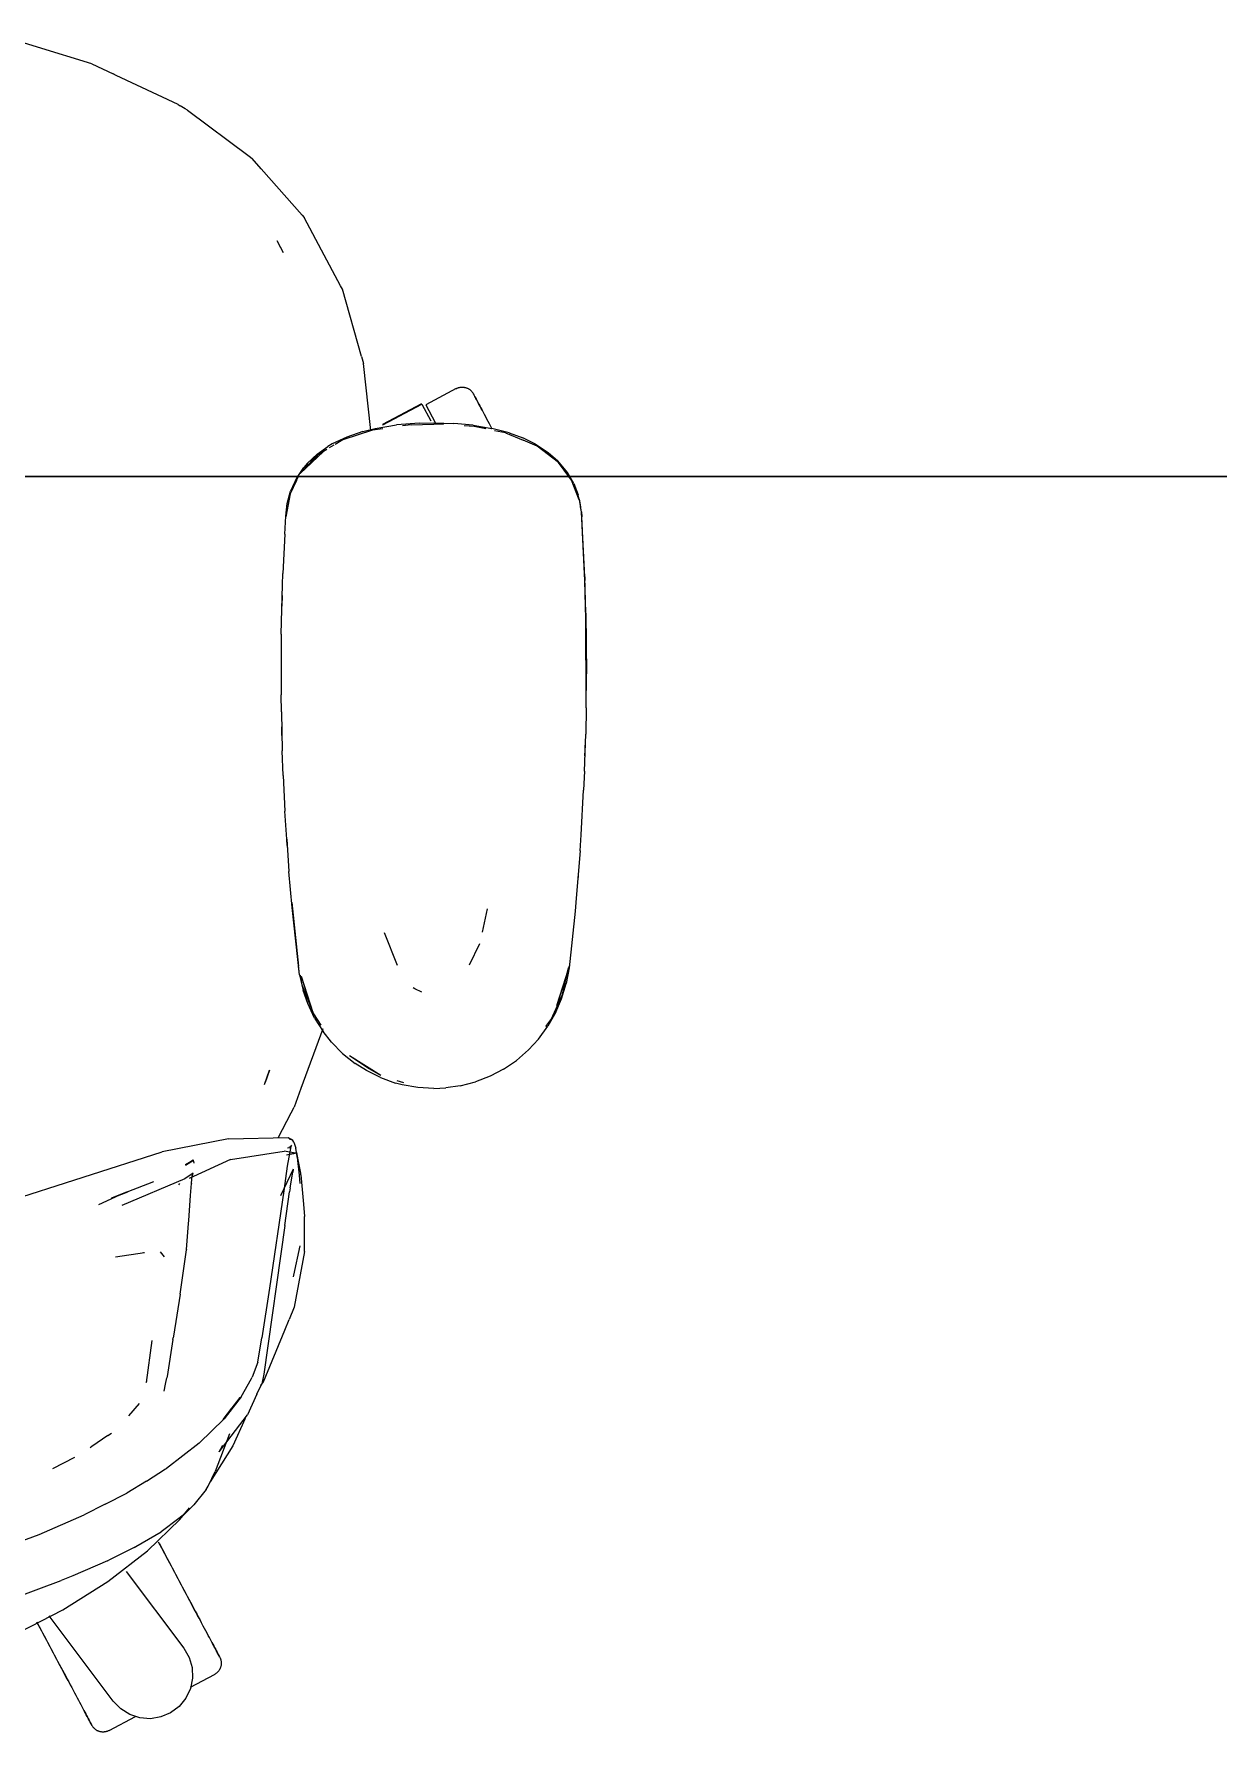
# Model space of a CAD drawing. Header units: millimetres. Extents: x 155927 to 317870, y -36033 to 97293.
# Drawn here: x 170109 to 170485, y 16384 to 16924 of the extents above; entities that cross this region are included whole.
import ezdxf

# ---------------------------------------------------------------- set-up
doc = ezdxf.new("R2010")
doc.units = ezdxf.units.MM
doc.header["$MEASUREMENT"] = 0
doc.layers.add('G-IMPT', color=8, linetype='CONTINUOUS', lineweight=9)
doc.layers.add('I-FURN', color=8, linetype='CONTINUOUS', lineweight=9)

msp = doc.modelspace()

# ---------------------------------------------------------------- linework, layer by layer
at = {"layer": 'G-IMPT'}
for p, q in [((170110.5, 16919.35), (170096.89, 16923.54)), ((170127.77, 16914.02), (170110.5, 16919.35)), ((170127.77, 16914.02), (170134.54, 16910.83)), ((170135.45, 16910.4), (170134.54, 16910.83)), ((170155.09, 16901.14), (170135.45, 16910.4)), ((170155.09, 16901.14), (170155.8, 16900.71)), ((170157.38, 16899.77), (170155.8, 16900.71)), ((170158.15, 16899.31), (170157.38, 16899.77)), ((170158.15, 16899.31), (170177.65, 16884.74)), ((170177.65, 16884.74), (170178.62, 16884.02)), ((170181.49, 16880.76), (170178.62, 16884.02)), ((170181.49, 16880.76), (170194.5, 16865.97)), ((170194.5, 16865.97), (170195.09, 16865.31)), ((170200.67, 16854.87), (170195.09, 16865.31)), ((170186.48, 16858), (170188.44, 16854.11)), ((170186.48, 16858), (170187.66, 16855.71)), ((170187.66, 16855.71), (170188.44, 16854.11)), ((170206.69, 16843.63), (170200.67, 16854.87)), ((170207.28, 16842.52), (170206.69, 16843.63)), ((170213.29, 16821.17), (170207.28, 16842.52)), ((170213.29, 16821.17), (170213.92, 16818.91)), ((170216.34, 16797.64), (170213.92, 16818.91)), ((170216.84, 16797.76), (170207.45, 16794.73)), ((170213.76, 16797.33), (170208.67, 16795.59)), ((170213.76, 16797.33), (170217.68, 16798.31)), ((170220.14, 16798.22), (170216.84, 16797.76)), ((170217.68, 16798.31), (170224.45, 16799.42)), ((170231.76, 16800), (170224.45, 16799.42)), ((170229.1, 16799.48), (170226.32, 16799.09)), ((170229.1, 16799.48), (170236.27, 16799.71)), ((170231.76, 16800), (170236.27, 16800.09)), ((170236.27, 16800.09), (170242.61, 16799.91)), ((170239.38, 16799.52), (170236.27, 16799.71)), ((170248.76, 16799.34), (170242.61, 16799.91)), ((170249.09, 16798.93), (170245.89, 16799.12)), ((170248.76, 16799.34), (170254.69, 16798.34)), ((170252.84, 16798.16), (170249.09, 16798.93)), ((170260.17, 16796.91), (170254.69, 16798.34)), ((170259.06, 16796.89), (170255.59, 16797.6)), ((170199.21, 16790.13), (170202.66, 16792.58)), ((170204.03, 16793.38), (170202.66, 16792.58)), ((170204.53, 16792.98), (170203.09, 16792.12)), ((170208.67, 16795.59), (170204.03, 16793.38)), ((170207.45, 16794.73), (170205, 16793.26)), ((170259.06, 16796.89), (170264.68, 16794.56)), ((170260.17, 16796.91), (170264.5, 16795.33)), ((170268.58, 16793.34), (170264.5, 16795.33)), ((170269.07, 16792.72), (170264.68, 16794.56)), ((170268.58, 16793.34), (170272.63, 16790.69)), ((170275.86, 16787.5), (170269.07, 16792.72)), ((170201.24, 16790.96), (170193.85, 16784.05)), ((170199.15, 16789.76), (170193.85, 16784.05)), ((170193.85, 16784.05), (170196.08, 16786.47)), ((170196.16, 16787.27), (170195.02, 16785.94)), ((170199.61, 16789.54), (170196.08, 16786.47)), ((170196.16, 16787.27), (170199.21, 16790.13)), ((170202.3, 16791.65), (170199.15, 16789.76)), ((170201.24, 16790.96), (170199.77, 16789.68)), ((170272.63, 16790.69), (170275.66, 16788.02)), ((170278.74, 16784.28), (170275.66, 16788.02)), ((170279.13, 16783.09), (170275.86, 16787.5)), ((170192.74, 16781.82), (170190.64, 16777.56)), ((170192.82, 16782.72), (170190.84, 16778.4)), ((170192.74, 16781.82), (170193.37, 16783.09)), ((170193.07, 16783.09), (170195.02, 16785.94)), ((170279.42, 16783.09), (170278.74, 16784.28)), ((170280.03, 16781.88), (170279.13, 16783.09)), ((170280.7, 16780.85), (170279.42, 16783.09)), ((170282.44, 16775.68), (170280.03, 16781.88)), ((170190.64, 16777.56), (170189.27, 16770.21)), ((170189.77, 16774.45), (170190.84, 16778.4)), ((170280.7, 16780.85), (170282.09, 16777.21)), ((170282.46, 16775.86), (170282.09, 16777.21)), ((170282.44, 16775.68), (170283.02, 16771.83)), ((170282.46, 16775.86), (170282.9, 16773.47)), ((170188.99, 16764.77), (170189.27, 16770.44)), ((170189.27, 16770.44), (170189.77, 16774.45)), ((170283.16, 16771.82), (170282.9, 16773.47)), ((170284.2, 16751.24), (170283.16, 16771.82)), ((170284.24, 16750.03), (170283.16, 16771.82)), ((170283.16, 16771.82), (170283.27, 16770.21)), ((170284.24, 16750.03), (170283.27, 16770.21)), ((170188.99, 16764.77), (170188.37, 16752.21)), ((170188.25, 16748.67), (170188.37, 16752.21)), ((170284.71, 16729.85), (170284.2, 16751.24)), ((170284.55, 16739.68), (170284.2, 16751.24)), ((170284.2, 16751.24), (170284.24, 16750.03)), ((170284.71, 16729.85), (170284.24, 16750.03)), ((170187.87, 16733), (170188.25, 16748.67)), ((170188.19, 16745.27), (170188.04, 16741.94)), ((170188.04, 16739.72), (170188.04, 16741.94)), ((170284.66, 16709.66), (170284.55, 16739.68)), ((170284.71, 16729.85), (170284.55, 16739.68)), ((170284.55, 16739.68), (170284.75, 16720.46)), ((170187.87, 16733), (170187.82, 16728.49)), ((170284.69, 16731.88), (170284.62, 16733.79)), ((170187.82, 16728.49), (170187.82, 16713.77)), ((170284.66, 16729.36), (170284.69, 16731.88)), ((170284.66, 16709.66), (170284.71, 16729.85)), ((170284.66, 16709.66), (170284.75, 16720.46)), ((170187.9, 16708.3), (170187.82, 16713.77)), ((170187.9, 16708.3), (170188.19, 16696)), ((170284.66, 16709.66), (170284.5, 16701.24)), ((170188.03, 16701.52), (170188.03, 16703.6)), ((170188.11, 16699.87), (170188.03, 16701.52)), ((170284.11, 16689.49), (170284.5, 16701.24)), ((170188.49, 16688.12), (170188.19, 16696)), ((170284.25, 16694.37), (170284.36, 16696.31)), ((170284.36, 16696.31), (170284.37, 16697.8)), ((170284.11, 16689.49), (170283.85, 16683.46)), ((170188.49, 16688.12), (170189.02, 16676.81)), ((170283.04, 16669.32), (170283.85, 16683.46)), ((170189.58, 16667.94), (170189.02, 16676.81)), ((170189.58, 16667.94), (170190.31, 16657.65)), ((170282.72, 16664.23), (170283.04, 16669.32)), ((170189.72, 16665.9), (170189.63, 16667.8)), ((170189.72, 16665.9), (170189.85, 16664.48)), ((170282.72, 16664.23), (170281.47, 16649.18)), ((170191.3, 16646.25), (170190.31, 16657.65)), ((170282.07, 16656.05), (170281.9, 16654.38)), ((170193.65, 16624.82), (170191.2, 16647.77)), ((170191.2, 16647.77), (170193.32, 16627.64)), ((170281.47, 16649.18), (170281.13, 16645.05)), ((170193.65, 16624.82), (170191.3, 16646.25)), ((170253.25, 16645.84), (170251.68, 16638.4)), ((170281.13, 16645.05), (170279.22, 16627.12)), ((170220.55, 16638.34), (170224.69, 16627.91)), ((170247.65, 16628.01), (170250.91, 16634.79)), ((170193.65, 16624.82), (170193.32, 16627.64)), ((170193.65, 16624.82), (170194.81, 16619.86)), ((170193.87, 16624.74), (170194.44, 16621.69)), ((170279.22, 16627.64), (170275.39, 16615.17)), ((170277.18, 16618.67), (170279.09, 16627.07)), ((170279.22, 16627.64), (170278.3, 16624.32)), ((170279.22, 16627.12), (170278.32, 16622.08)), ((170198.05, 16612.47), (170194.24, 16624.32)), ((170197.15, 16615.17), (170194.24, 16624.32)), ((170194.44, 16621.69), (170198.05, 16612.47)), ((170196.26, 16615.72), (170194.81, 16619.86)), ((170230.22, 16620.39), (170229.77, 16620.68)), ((170232.44, 16619.37), (170230.22, 16620.39)), ((170275.39, 16615.17), (170278.3, 16624.32)), ((170276.86, 16617.21), (170278.32, 16622.08)), ((170198.45, 16611.14), (170196.26, 16615.72)), ((170198.05, 16612.47), (170197.15, 16615.17)), ((170277.18, 16618.67), (170273.44, 16610.6)), ((170275.05, 16612.98), (170276.86, 16617.21)), ((170198.05, 16612.47), (170200.47, 16608.89)), ((170198.45, 16611.14), (170201.17, 16606.82)), ((170271.84, 16608.49), (170273.44, 16610.6)), ((170275.05, 16612.98), (170272.53, 16608.54)), ((170201.06, 16607.71), (170194.11, 16588.77)), ((170203.8, 16603.51), (170201.17, 16606.82)), ((170207.35, 16599.9), (170203.8, 16603.51)), ((170269.54, 16604.45), (170266.37, 16601.01)), ((170269.54, 16604.45), (170272.53, 16608.54)), ((170207.35, 16599.9), (170211.32, 16596.72)), ((170219.48, 16592.86), (170209.53, 16599.18)), ((170215.8, 16595.02), (170209.53, 16599.18)), ((170262.54, 16597.69), (170266.37, 16601.01)), ((170182.52, 16590.08), (170184.15, 16594.54)), ((170184.15, 16594.54), (170182.77, 16590.66)), ((170214.87, 16594.45), (170211.32, 16596.72)), ((170219.38, 16592.21), (170214.87, 16594.45)), ((170219.48, 16592.86), (170215.8, 16595.02)), ((170254.21, 16592.67), (170249.5, 16590.84)), ((170258.37, 16594.86), (170254.21, 16592.67)), ((170258.37, 16594.86), (170262.54, 16597.69)), ((170182.52, 16590.08), (170182.77, 16590.66)), ((170194.11, 16588.77), (170191.92, 16582.8)), ((170219.38, 16592.21), (170224.15, 16590.5)), ((170226.28, 16589.93), (170224.15, 16590.5)), ((170224.59, 16591.3), (170226.62, 16590.68)), ((170231.23, 16589.05), (170226.28, 16589.93)), ((170236.27, 16588.76), (170231.23, 16589.05)), ((170236.27, 16588.76), (170240.12, 16588.93)), ((170244.63, 16589.58), (170240.12, 16588.93)), ((170244.63, 16589.58), (170249.5, 16590.84)), ((170191, 16581.04), (170191.92, 16582.8)), ((170186.85, 16573.14), (170191, 16581.04)), ((170171.06, 16572.82), (170150.1, 16568.62)), ((170171.06, 16572.82), (170190.04, 16573.2)), ((170190.04, 16573.2), (170191.08, 16572.6)), ((170190.46, 16572.73), (170191.08, 16572.6)), ((170190.46, 16572.73), (170191, 16572.62)), ((170190.69, 16569.74), (170191.25, 16570.83)), ((170190.85, 16570.33), (170191.25, 16570.83)), ((170191.08, 16572.6), (170191, 16572.62)), ((170191.57, 16572.22), (170191.08, 16572.6)), ((170191.9, 16571.69), (170191.57, 16572.22)), ((170191.9, 16571.69), (170192.45, 16569.82)), ((170099.86, 16552.63), (170150.1, 16568.62)), ((170159.93, 16566.05), (170157.47, 16564.46)), ((170157.47, 16564.46), (170159.95, 16565.99)), ((170159.95, 16565.99), (170157.48, 16564.5)), ((170171.76, 16566.19), (170158.58, 16560.2)), ((170159.93, 16566.05), (170159.95, 16565.99)), ((170160.23, 16565.11), (170159.95, 16565.99)), ((170171.76, 16566.19), (170188.8, 16568.9)), ((170192.39, 16568.22), (170188.8, 16568.9)), ((170189.52, 16567.73), (170192.8, 16568.45)), ((170189.52, 16567.73), (170192.39, 16568.22)), ((170190.86, 16570.36), (170189.75, 16564.09)), ((170189.81, 16569.93), (170190.31, 16570.01)), ((170190.85, 16570.33), (170190.31, 16570.01)), ((170190.69, 16569.74), (170190.86, 16570.36)), ((170192.98, 16566.54), (170192.45, 16569.82)), ((170193.24, 16566.13), (170192.8, 16568.45)), ((170192.98, 16566.54), (170193.06, 16565.93)), ((170193.06, 16565.93), (170193.57, 16561.24)), ((170194.05, 16561.88), (170193.24, 16566.13)), ((170157.26, 16560.08), (170137.28, 16551.65)), ((170159.93, 16561.84), (170157.26, 16560.08)), ((170159.34, 16558.73), (170159.63, 16561.11)), ((170159.64, 16561.12), (170159.63, 16561.11)), ((170159.64, 16561.12), (170159.93, 16561.84)), ((170191.66, 16563.12), (170187.67, 16554.72)), ((170189.75, 16564.09), (170188.64, 16556.24)), ((170190.68, 16557.23), (170191.51, 16562.25)), ((170191.66, 16563.12), (170191.51, 16562.25)), ((170193.57, 16561.24), (170193.79, 16558.65)), ((170194.09, 16561.41), (170194.05, 16561.88)), ((170194.09, 16561.41), (170194.9, 16552.09)), ((170136.54, 16554.92), (170129.83, 16551.88)), ((170134.02, 16553.93), (170139.12, 16555.95)), ((170138.92, 16555.94), (170134.02, 16553.93)), ((170139.12, 16555.95), (170135.08, 16554.35)), ((170138.92, 16555.94), (170147.39, 16559.2)), ((170155.54, 16558.63), (170155.27, 16558.19)), ((170158.48, 16546.91), (170159.04, 16554.77)), ((170159.04, 16554.77), (170159.33, 16558.65)), ((170159.34, 16558.73), (170159.33, 16558.65)), ((170188.64, 16556.24), (170184.08, 16525.36)), ((170189.03, 16545.27), (170190.47, 16555.94)), ((170190.68, 16557.23), (170190.47, 16555.94)), ((170194.9, 16552.09), (170195.24, 16548.13)), ((170157.79, 16537.68), (170158.4, 16545.93)), ((170158.4, 16545.93), (170158.48, 16546.91)), ((170189.03, 16545.27), (170182.35, 16498.06)), ((170195.21, 16536.99), (170195.24, 16543.96)), ((170195.24, 16543.96), (170195.24, 16548.13)), ((170193.8, 16538.86), (170191.76, 16529.55)), ((170144.45, 16536.59), (170135.28, 16535.19)), ((170144.45, 16536.59), (170144.1, 16536.55)), ((170149.4, 16536.95), (170150.67, 16535.31)), ((170155.74, 16523.53), (170157.78, 16537.6)), ((170157.79, 16537.68), (170157.78, 16537.6)), ((170195.21, 16536.99), (170191.97, 16519.3)), ((170191.76, 16529.55), (170191.6, 16528.98)), ((170155.74, 16523.53), (170153.63, 16510.18)), ((170184.08, 16525.36), (170181.69, 16509.6)), ((170191.97, 16519.3), (170190.38, 16515.44)), ((170182.19, 16495.62), (170188.99, 16512.07)), ((170188.99, 16512.07), (170190.38, 16515.44)), ((170146.77, 16508.76), (170145, 16495.4)), ((170153.46, 16509.06), (170151.65, 16497.33)), ((170153.46, 16509.06), (170153.55, 16509.67)), ((170153.63, 16510.18), (170153.55, 16509.67)), ((170180.39, 16501.93), (170181.69, 16509.6)), ((170180.39, 16501.93), (170178.64, 16497.13)), ((170145, 16495.4), (170145.14, 16495.87)), ((170151.16, 16494.88), (170151.58, 16496.87)), ((170151.65, 16497.33), (170151.58, 16496.87)), ((170175.13, 16490.88), (170178.42, 16496.71)), ((170178.42, 16496.71), (170178.64, 16497.13)), ((170181.42, 16494.45), (170182.19, 16495.62)), ((170182.35, 16498.06), (170181.71, 16495.06)), ((170150.7, 16492.72), (170151.16, 16494.88)), ((170169.41, 16483.7), (170174.81, 16490.65)), ((170175.13, 16490.88), (170169.72, 16483.91)), ((170174.81, 16490.65), (170172.22, 16487.28)), ((170180.14, 16491.7), (170177.1, 16485.18)), ((170180.14, 16491.7), (170181.71, 16495.06)), ((170139.49, 16484.9), (170142.83, 16488.81)), ((170168.16, 16473.47), (170177.1, 16485.18)), ((170169.41, 16483.7), (170172.22, 16487.28)), ((170132.86, 16478.63), (170133.96, 16479.38)), ((170161.81, 16476.18), (170169.72, 16483.91)), ((170176.43, 16483.99), (170172.45, 16475.36)), ((170127.73, 16475.14), (170127.15, 16474.74)), ((170132.86, 16478.63), (170127.73, 16475.14)), ((170161.81, 16476.18), (170151.38, 16468.16)), ((170172.45, 16475.36), (170165.33, 16463.91)), ((170171.39, 16479.13), (170166.88, 16467.22)), ((170168.16, 16473.47), (170169.32, 16475.51)), ((170122.25, 16471.61), (170115.28, 16468.06)), ((170145.03, 16464.1), (170138.8, 16460.34)), ((170145.03, 16464.1), (170151.12, 16467.99)), ((170151.12, 16467.99), (170151.38, 16468.16)), ((170164.63, 16462.56), (170165.81, 16464.99)), ((170165.81, 16464.99), (170166.88, 16467.22)), ((170132.01, 16456.77), (170138.8, 16460.34)), ((170164.02, 16461.42), (170160.16, 16456.56)), ((170164.02, 16461.42), (170164.63, 16462.56)), ((170111.05, 16447.2), (170125.28, 16453.38)), ((170132.01, 16456.77), (170125.28, 16453.38)), ((170157.13, 16453.66), (170151, 16448.95)), ((170155.71, 16451.99), (170158.71, 16455.67)), ((170160.16, 16456.56), (170157.13, 16453.66)), ((170096.17, 16441.74), (170111.05, 16447.2)), ((170141.72, 16443.35), (170149.71, 16448.08)), ((170155.71, 16451.99), (170145.42, 16442.03)), ((170151, 16448.95), (170149.71, 16448.08)), ((170132.82, 16432.23), (170145.42, 16442.03)), ((170141.12, 16443.05), (170133.11, 16439.04)), ((170141.12, 16443.05), (170141.72, 16443.35)), ((170132.66, 16438.82), (170121.7, 16434.05)), ((170132.66, 16438.82), (170133.11, 16439.04)), ((170102.95, 16426.97), (170118.02, 16432.57)), ((170121.7, 16434.05), (170118.02, 16432.57)), ((170118.52, 16423.25), (170132.82, 16432.23)), ((170104.75, 16416.16), (170118.52, 16423.25))]:
    msp.add_line(p, q, dxfattribs=at)
at = {"layer": 'I-FURN'}
for p, q in [((170243.42, 16810.96), (170233.73, 16805.81)), ((170243.42, 16810.96), (170243.56, 16811.03)), ((170243.56, 16811.03), (170243.71, 16811.1)), ((170243.71, 16811.1), (170243.86, 16811.16)), ((170243.86, 16811.16), (170244.01, 16811.21)), ((170244.01, 16811.21), (170244.16, 16811.26)), ((170244.16, 16811.26), (170244.32, 16811.3)), ((170244.32, 16811.3), (170244.47, 16811.34)), ((170244.47, 16811.34), (170244.63, 16811.37)), ((170244.63, 16811.37), (170244.79, 16811.39)), ((170244.79, 16811.39), (170244.95, 16811.41)), ((170244.95, 16811.41), (170245.11, 16811.42)), ((170245.11, 16811.42), (170245.27, 16811.43)), ((170245.27, 16811.43), (170245.44, 16811.43)), ((170245.44, 16811.43), (170245.6, 16811.42)), ((170245.6, 16811.42), (170245.76, 16811.4)), ((170245.76, 16811.4), (170245.92, 16811.38)), ((170245.92, 16811.38), (170246.08, 16811.35)), ((170246.08, 16811.35), (170246.23, 16811.32)), ((170246.23, 16811.32), (170246.39, 16811.28)), ((170246.39, 16811.28), (170246.54, 16811.23)), ((170246.54, 16811.23), (170246.7, 16811.18)), ((170246.7, 16811.18), (170246.85, 16811.12)), ((170246.85, 16811.12), (170246.99, 16811.06)), ((170246.99, 16811.06), (170247.14, 16810.99)), ((170247.14, 16810.99), (170247.28, 16810.91)), ((170247.28, 16810.91), (170247.42, 16810.83)), ((170247.42, 16810.83), (170247.56, 16810.74)), ((170247.56, 16810.74), (170247.69, 16810.65)), ((170247.69, 16810.65), (170247.82, 16810.55)), ((170247.82, 16810.55), (170247.94, 16810.45)), ((170247.94, 16810.45), (170248.06, 16810.34)), ((170248.06, 16810.34), (170248.18, 16810.23)), ((170248.18, 16810.23), (170248.29, 16810.11)), ((170248.29, 16810.11), (170248.39, 16809.99)), ((170248.39, 16809.99), (170248.49, 16809.87)), ((170248.49, 16809.87), (170248.59, 16809.74)), ((170248.59, 16809.74), (170248.68, 16809.6)), ((170248.68, 16809.6), (170248.77, 16809.47)), ((170248.77, 16809.47), (170248.85, 16809.33)), ((170248.85, 16809.33), (170248.87, 16809.29)), ((170248.87, 16809.29), (170248.88, 16809.27)), ((170248.87, 16809.28), (170248.87, 16809.29)), ((170248.89, 16809.24), (170248.87, 16809.28)), ((170248.88, 16809.27), (170248.91, 16809.21)), ((170248.94, 16809.16), (170248.89, 16809.24)), ((170248.91, 16809.21), (170248.96, 16809.11)), ((170249, 16809.04), (170248.94, 16809.16)), ((170248.96, 16809.11), (170249.04, 16808.97)), ((170249.09, 16808.88), (170249, 16809.04)), ((170249.04, 16808.97), (170249.13, 16808.79)), ((170249.19, 16808.67), (170249.09, 16808.88)), ((170249.13, 16808.79), (170249.25, 16808.57)), ((170249.32, 16808.43), (170249.19, 16808.67)), ((170249.25, 16808.57), (170249.39, 16808.31)), ((170249.47, 16808.15), (170249.32, 16808.43)), ((170249.39, 16808.31), (170249.55, 16808.01)), ((170249.64, 16807.84), (170249.47, 16808.15)), ((170249.55, 16808.01), (170249.72, 16807.68)), ((170232.41, 16806.16), (170220.05, 16799.59)), ((170220.14, 16799.42), (170232.5, 16805.99)), ((170232.5, 16805.99), (170235.31, 16800.7)), ((170233.73, 16805.81), (170236.72, 16800.18)), ((170249.83, 16807.48), (170249.64, 16807.84)), ((170249.72, 16807.68), (170249.92, 16807.31)), ((170250.04, 16807.09), (170249.83, 16807.48)), ((170249.92, 16807.31), (170250.14, 16806.9)), ((170250.27, 16806.66), (170250.04, 16807.09)), ((170250.14, 16806.9), (170250.38, 16806.45)), ((170250.51, 16806.19), (170250.27, 16806.66)), ((170250.38, 16806.45), (170250.63, 16805.97)), ((170250.78, 16805.69), (170250.51, 16806.19)), ((170250.63, 16805.97), (170250.91, 16805.45)), ((170251.07, 16805.16), (170250.78, 16805.69)), ((170250.91, 16805.45), (170251.2, 16804.9)), ((170251.37, 16804.59), (170251.07, 16805.16)), ((170251.2, 16804.9), (170251.51, 16804.31)), ((170251.69, 16803.99), (170251.37, 16804.59)), ((170252.02, 16803.35), (170251.69, 16803.99)), ((170252.38, 16802.69), (170252.02, 16803.35)), ((170252.75, 16801.99), (170252.38, 16802.69)), ((170220.19, 16799.32), (170220.14, 16799.42)), ((170253.13, 16801.27), (170252.75, 16801.99)), ((170253.53, 16800.52), (170253.13, 16801.27)), ((170253.94, 16799.75), (170253.53, 16800.52)), ((170254.37, 16798.95), (170253.94, 16799.75)), ((170254.81, 16798.12), (170254.37, 16798.95)), ((169394.07, 16783.09), (171394.07, 16783.09)), ((171394.07, 16783.09), (169394.07, 16783.09)), ((170149.42, 16443.81), (170148.94, 16444.71)), ((170149.16, 16444.3), (170149.64, 16443.38)), ((170149.91, 16442.88), (170149.42, 16443.81)), ((170149.64, 16443.38), (170150.14, 16442.45)), ((170150.41, 16441.95), (170149.91, 16442.88)), ((170150.14, 16442.45), (170150.64, 16441.51)), ((170150.91, 16441), (170150.41, 16441.95)), ((170150.64, 16441.51), (170151.15, 16440.55)), ((170151.43, 16440.03), (170150.91, 16441)), ((170151.15, 16440.55), (170151.66, 16439.58)), ((170151.94, 16439.06), (170151.43, 16440.03)), ((170151.66, 16439.58), (170152.18, 16438.61)), ((170152.47, 16438.07), (170151.94, 16439.06)), ((170152.18, 16438.61), (170152.71, 16437.62)), ((170152.99, 16437.08), (170152.47, 16438.07)), ((170152.71, 16437.62), (170153.24, 16436.62)), ((170153.52, 16436.09), (170152.99, 16437.08)), ((170153.24, 16436.62), (170153.77, 16435.63)), ((170154.06, 16435.08), (170153.52, 16436.09)), ((170138.6, 16435.39), (170156.9, 16411.1)), ((170153.77, 16435.63), (170154.3, 16434.62)), ((170154.59, 16434.08), (170154.06, 16435.08)), ((170154.3, 16434.62), (170154.84, 16433.62)), ((170155.13, 16433.07), (170154.59, 16434.08)), ((170154.84, 16433.62), (170155.37, 16432.61)), ((170155.66, 16432.07), (170155.13, 16433.07)), ((170155.37, 16432.61), (170155.91, 16431.61)), ((170156.19, 16431.07), (170155.66, 16432.07)), ((170155.91, 16431.61), (170156.44, 16430.61)), ((170156.72, 16430.07), (170156.19, 16431.07)), ((170156.44, 16430.61), (170156.97, 16429.61)), ((170157.25, 16429.07), (170156.72, 16430.07)), ((170156.97, 16429.61), (170157.49, 16428.62)), ((170157.78, 16428.09), (170157.25, 16429.07)), ((170157.49, 16428.62), (170158.02, 16427.63)), ((170158.3, 16427.11), (170157.78, 16428.09)), ((170158.02, 16427.63), (170158.54, 16426.66)), ((170158.81, 16426.14), (170158.3, 16427.11)), ((170158.54, 16426.66), (170159.05, 16425.7)), ((170159.32, 16425.18), (170158.81, 16426.14)), ((170159.05, 16425.7), (170159.55, 16424.75)), ((170134.55, 16394.26), (170114.16, 16421.33)), ((170159.82, 16424.24), (170159.32, 16425.18)), ((170159.55, 16424.75), (170160.05, 16423.81)), ((170160.32, 16423.31), (170159.82, 16424.24)), ((170160.05, 16423.81), (170160.54, 16422.89)), ((170160.8, 16422.39), (170160.32, 16423.31)), ((170160.54, 16422.89), (170161.02, 16421.98)), ((170161.28, 16421.5), (170160.8, 16422.39)), ((170161.02, 16421.98), (170161.5, 16421.09)), ((170161.75, 16420.62), (170161.28, 16421.5)), ((170161.5, 16421.09), (170161.96, 16420.22)), ((170162.2, 16419.76), (170161.75, 16420.62)), ((170161.96, 16420.22), (170162.41, 16419.38)), ((170110.81, 16418.44), (170110.3, 16419.4)), ((170110.53, 16418.96), (170111.05, 16417.99)), ((170111.33, 16417.46), (170110.81, 16418.44)), ((170111.05, 16417.99), (170111.57, 16417.01)), ((170111.85, 16416.48), (170111.33, 16417.46)), ((170111.57, 16417.01), (170112.09, 16416.02)), ((170112.38, 16415.49), (170111.85, 16416.48)), ((170112.09, 16416.02), (170112.62, 16415.03)), ((170112.91, 16414.49), (170112.38, 16415.49)), ((170112.62, 16415.03), (170113.15, 16414.03)), ((170162.65, 16418.93), (170162.2, 16419.76)), ((170163.08, 16418.12), (170162.65, 16418.93)), ((170163.5, 16417.33), (170163.08, 16418.12)), ((170163.9, 16416.57), (170163.5, 16417.33)), ((170164.29, 16415.83), (170163.9, 16416.57)), ((170164.67, 16415.13), (170164.29, 16415.83)), ((170165.03, 16414.45), (170164.67, 16415.13)), ((170113.44, 16413.49), (170112.91, 16414.49)), ((170113.15, 16414.03), (170113.69, 16413.03)), ((170113.98, 16412.48), (170113.44, 16413.49)), ((170113.69, 16413.03), (170114.22, 16412.02)), ((170114.51, 16411.48), (170113.98, 16412.48)), ((170114.22, 16412.02), (170114.76, 16411.02)), ((170115.04, 16410.47), (170114.51, 16411.48)), ((170114.76, 16411.02), (170115.29, 16410.01)), ((170115.58, 16409.47), (170115.04, 16410.47)), ((170115.29, 16410.01), (170115.82, 16409.01)), ((170116.11, 16408.47), (170115.58, 16409.47)), ((170156.9, 16411.1), (170158.59, 16408.18)), ((170165.37, 16413.8), (170165.03, 16414.45)), ((170165.7, 16413.18), (170165.37, 16413.8)), ((170166.01, 16412.6), (170165.7, 16413.18)), ((170165.85, 16412.91), (170166.15, 16412.34)), ((170166.31, 16412.05), (170166.01, 16412.6)), ((170166.15, 16412.34), (170166.43, 16411.81)), ((170166.58, 16411.53), (170166.31, 16412.05)), ((170166.43, 16411.81), (170166.7, 16411.31)), ((170166.84, 16411.05), (170166.58, 16411.53)), ((170166.7, 16411.31), (170166.95, 16410.84)), ((170167.07, 16410.6), (170166.84, 16411.05)), ((170166.95, 16410.84), (170167.18, 16410.41)), ((170167.29, 16410.19), (170167.07, 16410.6)), ((170167.18, 16410.41), (170167.39, 16410.02)), ((170167.49, 16409.82), (170167.29, 16410.19)), ((170167.39, 16410.02), (170167.57, 16409.66)), ((170167.67, 16409.48), (170167.49, 16409.82)), ((170167.57, 16409.66), (170167.74, 16409.34)), ((170167.83, 16409.19), (170167.67, 16409.48)), ((170167.74, 16409.34), (170167.89, 16409.06)), ((170167.96, 16408.93), (170167.83, 16409.19)), ((170115.82, 16409.01), (170116.35, 16408.01)), ((170116.64, 16407.48), (170116.11, 16408.47)), ((170116.35, 16408.01), (170116.88, 16407.02)), ((170117.16, 16406.49), (170116.64, 16407.48)), ((170116.88, 16407.02), (170117.4, 16406.04)), ((170117.68, 16405.51), (170117.16, 16406.49)), ((170117.4, 16406.04), (170117.92, 16405.06)), ((170118.2, 16404.54), (170117.68, 16405.51)), ((170117.92, 16405.06), (170118.43, 16404.1)), ((170118.71, 16403.59), (170118.2, 16404.54)), ((170118.43, 16404.1), (170118.94, 16403.15)), ((170158.59, 16408.18), (170159.53, 16404.94)), ((170159.53, 16404.94), (170159.68, 16401.57)), ((170167.94, 16403.81), (170167.84, 16403.69)), ((170167.89, 16409.06), (170168.02, 16408.82)), ((170168.04, 16403.94), (170167.94, 16403.81)), ((170168.08, 16408.71), (170167.96, 16408.93)), ((170168.02, 16408.82), (170168.13, 16408.62)), ((170168.13, 16404.07), (170168.04, 16403.94)), ((170168.18, 16408.53), (170168.08, 16408.71)), ((170168.13, 16408.62), (170168.21, 16408.46)), ((170168.22, 16404.21), (170168.13, 16404.07)), ((170168.25, 16408.39), (170168.18, 16408.53)), ((170168.21, 16408.46), (170168.28, 16408.34)), ((170168.3, 16404.34), (170168.22, 16404.21)), ((170168.3, 16408.29), (170168.25, 16408.39)), ((170168.28, 16408.34), (170168.32, 16408.26)), ((170168.34, 16408.23), (170168.3, 16408.29)), ((170168.38, 16404.49), (170168.3, 16404.34)), ((170168.32, 16408.26), (170168.34, 16408.21)), ((170168.35, 16408.21), (170168.34, 16408.23)), ((170168.34, 16408.21), (170168.35, 16408.21)), ((170168.35, 16408.21), (170168.42, 16408.06)), ((170168.45, 16404.63), (170168.38, 16404.49)), ((170168.42, 16408.06), (170168.49, 16407.92)), ((170168.51, 16404.78), (170168.45, 16404.63)), ((170168.49, 16407.92), (170168.55, 16407.77)), ((170168.57, 16404.93), (170168.51, 16404.78)), ((170168.55, 16407.77), (170168.6, 16407.62)), ((170168.62, 16405.08), (170168.57, 16404.93)), ((170168.6, 16407.62), (170168.65, 16407.46)), ((170168.67, 16405.24), (170168.62, 16405.08)), ((170168.65, 16407.46), (170168.69, 16407.31)), ((170168.71, 16405.39), (170168.67, 16405.24)), ((170168.69, 16407.31), (170168.73, 16407.15)), ((170168.75, 16405.55), (170168.71, 16405.39)), ((170168.73, 16407.15), (170168.76, 16406.99)), ((170168.77, 16405.71), (170168.75, 16405.55)), ((170168.76, 16406.99), (170168.79, 16406.83)), ((170168.79, 16405.87), (170168.77, 16405.71)), ((170168.79, 16406.83), (170168.8, 16406.67)), ((170168.81, 16406.03), (170168.79, 16405.87)), ((170168.8, 16406.67), (170168.81, 16406.51)), ((170168.81, 16406.51), (170168.82, 16406.35)), ((170168.82, 16406.19), (170168.81, 16406.03)), ((170168.82, 16406.35), (170168.82, 16406.19)), ((170119.21, 16402.64), (170118.71, 16403.59)), ((170118.94, 16403.15), (170119.44, 16402.21)), ((170119.7, 16401.71), (170119.21, 16402.64)), ((170119.44, 16402.21), (170119.93, 16401.29)), ((170120.19, 16400.8), (170119.7, 16401.71)), ((170119.93, 16401.29), (170120.41, 16400.38)), ((170120.41, 16400.38), (170120.88, 16399.5)), ((170120.88, 16399.5), (170121.34, 16398.63)), ((170121.34, 16398.63), (170121.79, 16397.78)), ((170159.68, 16401.57), (170159, 16398.27)), ((170159.1, 16398.73), (170166.68, 16402.76)), ((170166.72, 16402.78), (170166.68, 16402.76)), ((170166.86, 16402.86), (170166.72, 16402.78)), ((170167, 16402.94), (170166.86, 16402.86)), ((170167.13, 16403.04), (170167, 16402.94)), ((170167.26, 16403.13), (170167.13, 16403.04)), ((170167.38, 16403.23), (170167.26, 16403.13)), ((170167.5, 16403.34), (170167.38, 16403.23)), ((170167.62, 16403.45), (170167.5, 16403.34)), ((170167.73, 16403.57), (170167.62, 16403.45)), ((170167.84, 16403.69), (170167.73, 16403.57)), ((170121.79, 16397.78), (170122.23, 16396.96)), ((170122.23, 16396.96), (170122.66, 16396.16)), ((170122.66, 16396.16), (170123.07, 16395.38)), ((170123.07, 16395.38), (170123.47, 16394.63)), ((170123.47, 16394.63), (170123.85, 16393.91)), ((170123.85, 16393.91), (170124.22, 16393.21)), ((170124.22, 16393.21), (170124.57, 16392.55)), ((170136.89, 16391.83), (170134.55, 16394.26)), ((170157.56, 16395.22), (170155.43, 16392.6)), ((170159, 16398.27), (170157.56, 16395.22)), ((170124.57, 16392.55), (170124.91, 16391.92)), ((170124.91, 16391.92), (170125.23, 16391.31)), ((170125.4, 16391), (170125.09, 16391.59)), ((170125.23, 16391.31), (170125.53, 16390.75)), ((170125.69, 16390.45), (170125.4, 16391)), ((170125.53, 16390.75), (170125.82, 16390.21)), ((170125.96, 16389.94), (170125.69, 16390.45)), ((170125.82, 16390.21), (170126.08, 16389.71)), ((170126.22, 16389.45), (170125.96, 16389.94)), ((170126.08, 16389.71), (170126.33, 16389.24)), ((170126.46, 16389.01), (170126.22, 16389.45)), ((170126.33, 16389.24), (170126.56, 16388.81)), ((170126.68, 16388.6), (170126.46, 16389.01)), ((170126.56, 16388.81), (170126.77, 16388.42)), ((170126.87, 16388.22), (170126.68, 16388.6)), ((170126.77, 16388.42), (170126.96, 16388.07)), ((170127.05, 16387.89), (170126.87, 16388.22)), ((170126.96, 16388.07), (170127.13, 16387.75)), ((170127.21, 16387.59), (170127.05, 16387.89)), ((170127.13, 16387.75), (170127.28, 16387.47)), ((170127.35, 16387.33), (170127.21, 16387.59)), ((170133.18, 16384.95), (170141.59, 16389.42)), ((170139.74, 16390.03), (170136.89, 16391.83)), ((170142.95, 16388.97), (170139.74, 16390.03)), ((170146.31, 16388.7), (170142.95, 16388.97)), ((170149.64, 16389.25), (170146.31, 16388.7)), ((170152.74, 16390.57), (170149.64, 16389.25)), ((170155.43, 16392.6), (170152.74, 16390.57)), ((170127.28, 16387.47), (170127.4, 16387.23)), ((170127.46, 16387.11), (170127.35, 16387.33)), ((170127.4, 16387.23), (170127.51, 16387.03)), ((170127.56, 16386.93), (170127.46, 16387.11)), ((170127.51, 16387.03), (170127.6, 16386.86)), ((170127.64, 16386.79), (170127.56, 16386.93)), ((170127.6, 16386.86), (170127.66, 16386.74)), ((170127.69, 16386.69), (170127.64, 16386.79)), ((170127.66, 16386.74), (170127.71, 16386.66)), ((170127.72, 16386.63), (170127.69, 16386.69)), ((170127.71, 16386.66), (170127.73, 16386.62)), ((170127.73, 16386.61), (170127.72, 16386.63)), ((170127.73, 16386.62), (170127.73, 16386.61)), ((170127.75, 16386.57), (170127.73, 16386.61)), ((170127.83, 16386.43), (170127.75, 16386.57)), ((170127.92, 16386.3), (170127.83, 16386.43)), ((170128.01, 16386.16), (170127.92, 16386.3)), ((170128.1, 16386.04), (170128.01, 16386.16)), ((170128.21, 16385.91), (170128.1, 16386.04)), ((170128.31, 16385.79), (170128.21, 16385.91)), ((170128.42, 16385.67), (170128.31, 16385.79)), ((170128.54, 16385.56), (170128.42, 16385.67)), ((170128.66, 16385.45), (170128.54, 16385.56)), ((170128.78, 16385.35), (170128.66, 16385.45)), ((170128.91, 16385.25), (170128.78, 16385.35)), ((170129.04, 16385.16), (170128.91, 16385.25)), ((170129.18, 16385.07), (170129.04, 16385.16)), ((170129.32, 16384.99), (170129.18, 16385.07)), ((170129.46, 16384.91), (170129.32, 16384.99)), ((170129.6, 16384.84), (170129.46, 16384.91)), ((170129.75, 16384.78), (170129.6, 16384.84)), ((170129.9, 16384.72), (170129.75, 16384.78)), ((170130.06, 16384.67), (170129.9, 16384.72)), ((170130.21, 16384.62), (170130.06, 16384.67)), ((170130.37, 16384.58), (170130.21, 16384.62)), ((170130.52, 16384.55), (170130.37, 16384.58)), ((170130.68, 16384.52), (170130.52, 16384.55)), ((170130.84, 16384.5), (170130.68, 16384.52)), ((170131, 16384.48), (170130.84, 16384.5)), ((170131.16, 16384.48), (170131, 16384.48)), ((170131.32, 16384.47), (170131.16, 16384.48)), ((170131.49, 16384.48), (170131.32, 16384.47)), ((170131.65, 16384.49), (170131.49, 16384.48)), ((170131.81, 16384.51), (170131.65, 16384.49)), ((170131.97, 16384.53), (170131.81, 16384.51)), ((170132.12, 16384.56), (170131.97, 16384.53)), ((170132.28, 16384.6), (170132.12, 16384.56)), ((170132.44, 16384.64), (170132.28, 16384.6)), ((170132.59, 16384.69), (170132.44, 16384.64)), ((170132.74, 16384.75), (170132.59, 16384.69)), ((170132.89, 16384.81), (170132.74, 16384.75)), ((170133.04, 16384.87), (170132.89, 16384.81)), ((170133.18, 16384.95), (170133.04, 16384.87))]:
    msp.add_line(p, q, dxfattribs=at)

doc.saveas('drawing.dxf')
